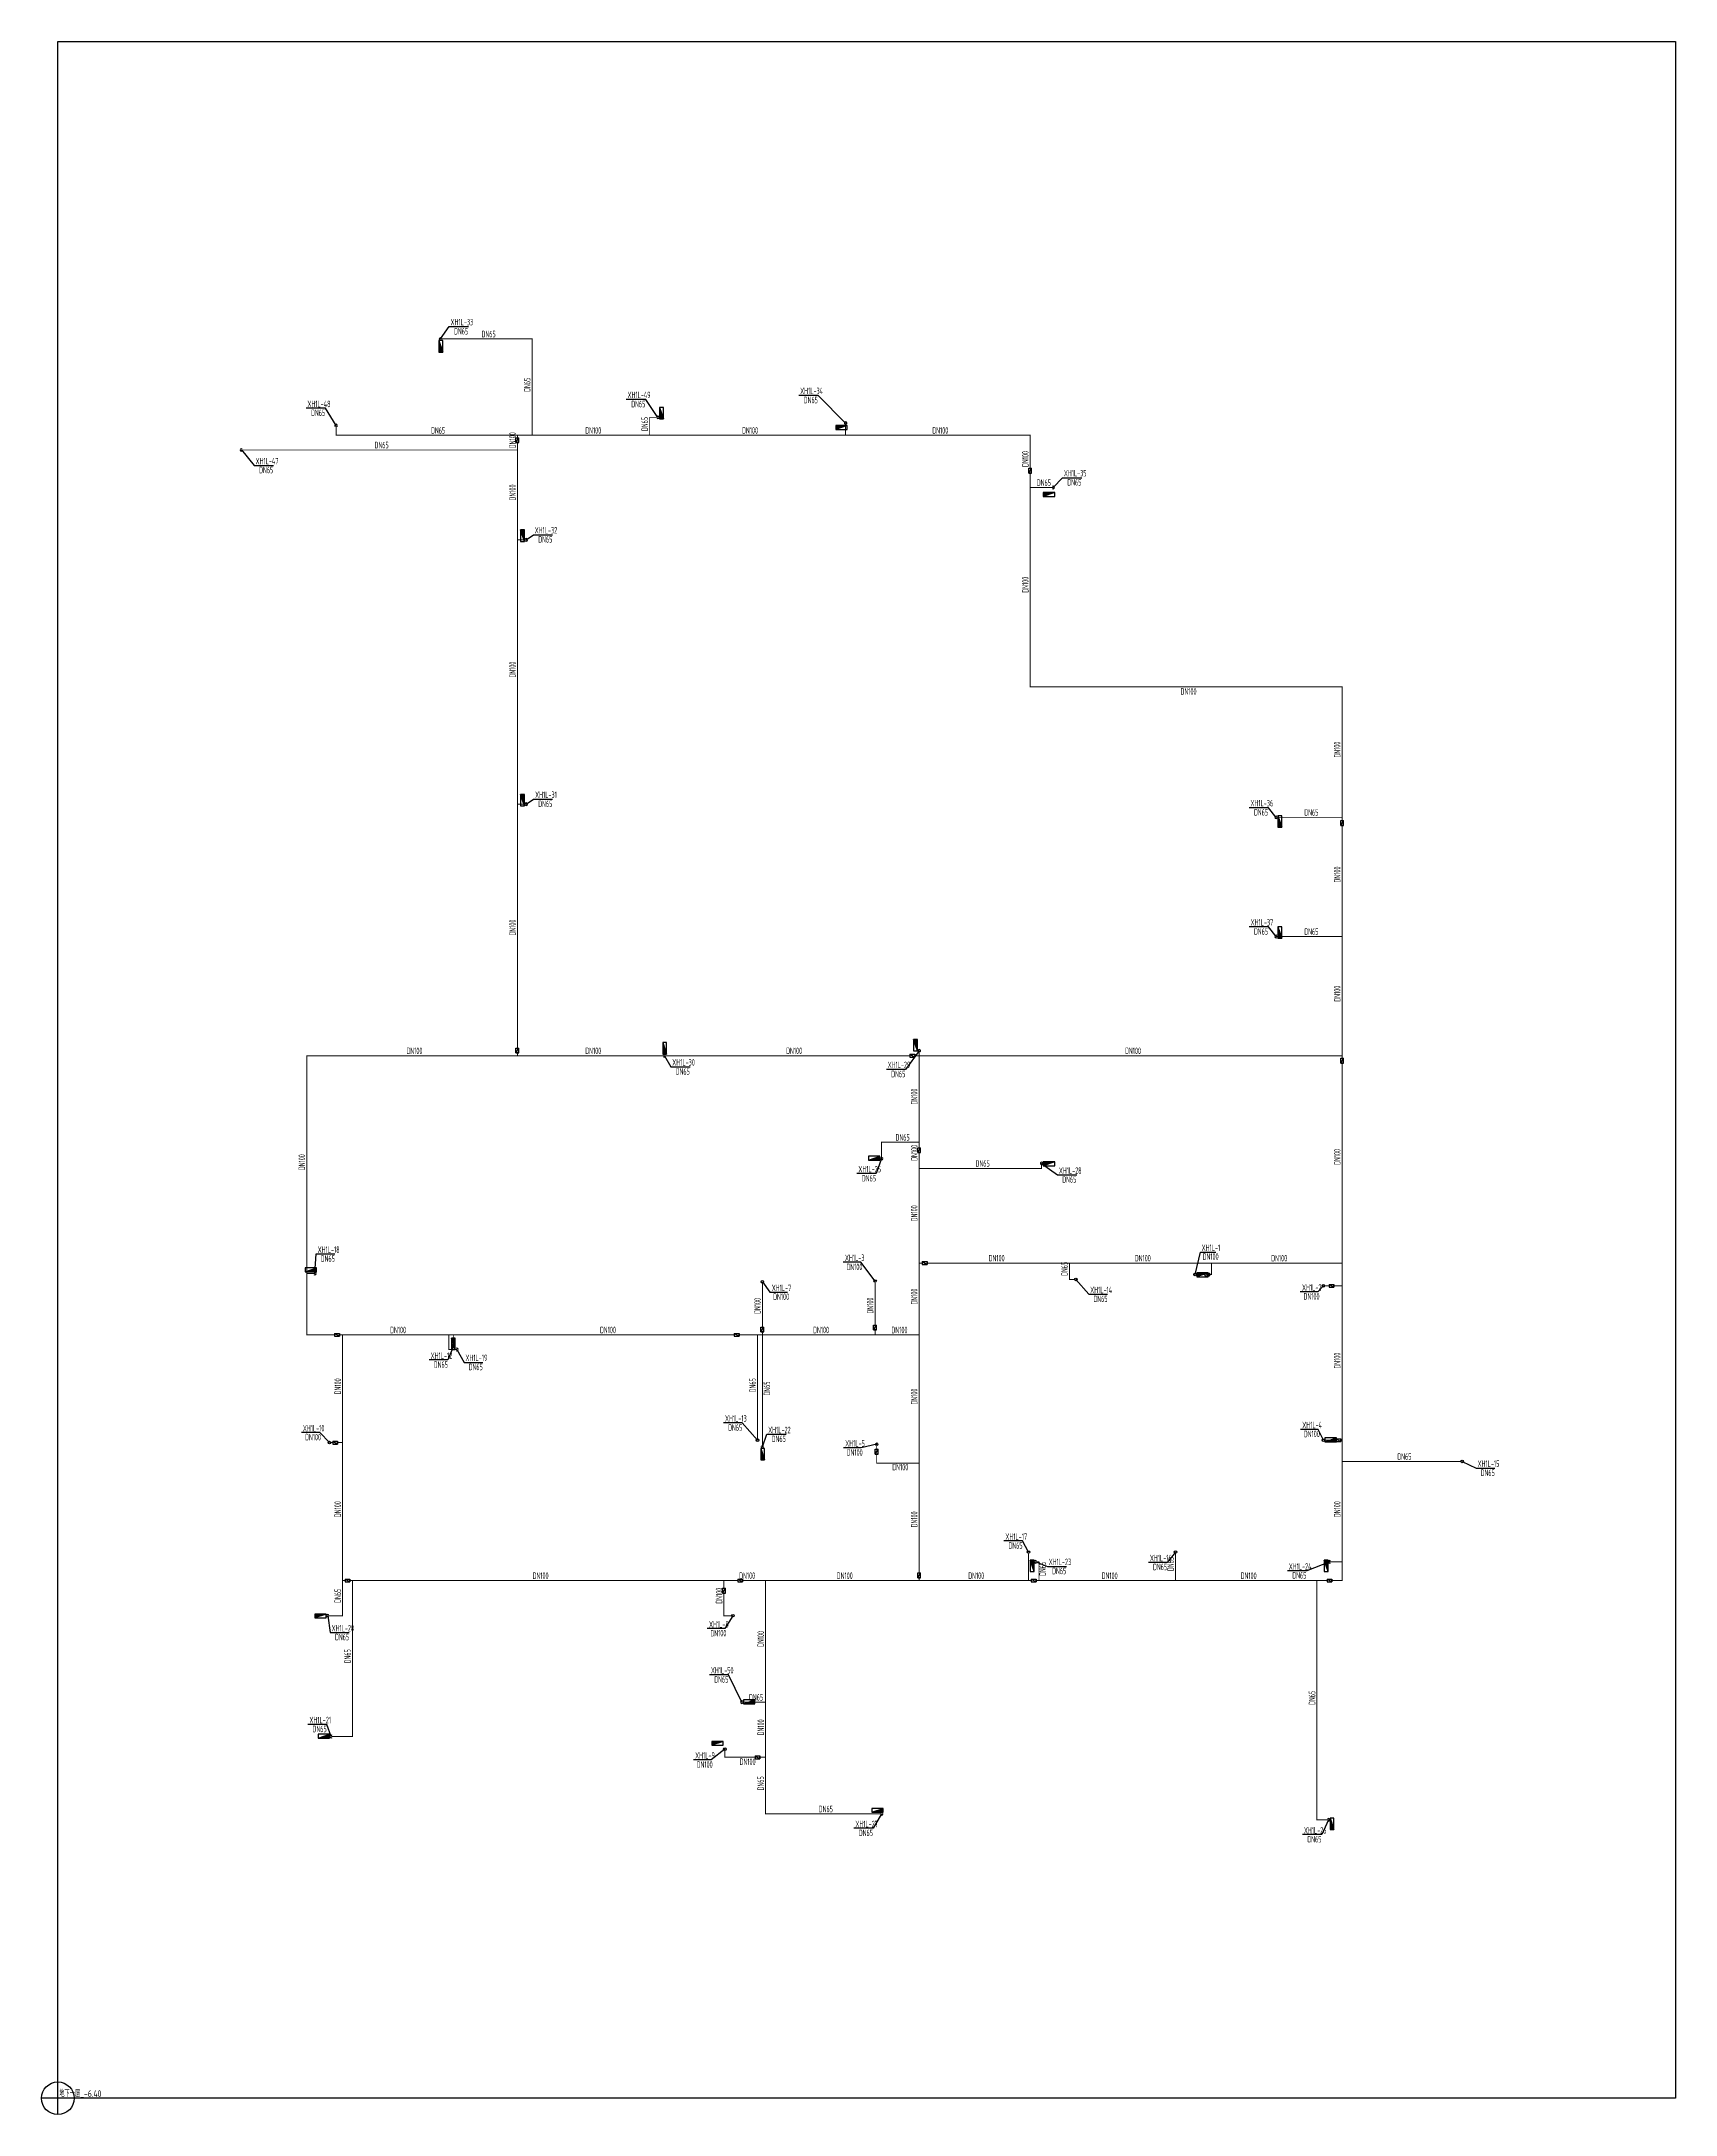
# Model space of a CAD drawing. Header units: millimetres. Extents: x 628394 to 728448, y -254879 to 810430.
# Drawn here: x 628394 to 728448, y -66529 to 60449 of the extents above; entities that cross this region are included whole.
import ezdxf

# ---------------------------------------------------------------- set-up
doc = ezdxf.new("R2010")
doc.units = ezdxf.units.MM
doc.header["$LTSCALE"] = 1000
doc.layers.get('0').update_dxf_attribs({"linetype": 'CONTINUOUS'})
for name, color, linetype in [('DIM_消防', 3, 'CONTINUOUS'), ('EQUIP_消火栓', 7, 'CONTINUOUS'), ('PIPE-消防', 1, 'CONTINUOUS'), ('S-J_配件', 31, 'CONTINUOUS'), ('TEXT_消防', 7, 'CONTINUOUS'), ('VALVE_消防', 7, 'CONTINUOUS'), ('VPIPE-消防', 1, 'CONTINUOUS')]:
    doc.layers.add(name, color=color, linetype=linetype)
doc.styles.add('_TWT_PIPEDN', font='GBENOR', dxfattribs={"width": 0.8, "height": 4, "bigfont": 'GBCBIG'})
doc.styles.add('_TWT_SERIAL', font='GBENOR', dxfattribs={"width": 0.8, "height": 4, "bigfont": 'GBCBIG'})
doc.styles.get("Standard").update_dxf_attribs({"font": 'GBENOR', "bigfont": 'GBCBIG'})

# ---------------------------------------------------------------- blocks, each defined once
blk = doc.blocks.new('$TwtSys$00000434')
for p, q in [((-0.5, 0.5), (-0.5, -0.5)), ((-0.5, -0.5), (0.5, 0.5)), ((0.5, 0.5), (-0.5, 0.5)), ((0.5, -0.5), (0.5, 0.5)), ((-0.5, -0.5), (0.5, -0.5))]:
    blk.add_line(p, q)
blk.add_solid([(0.5, -0.5), (0.5, 0.5), (-0.5, -0.5)])
blk = doc.blocks.new('$VALVE$00000316')
for p, q in [((-125, 72), (125, -72)), ((-125, 72), (-125, -72)), ((-125, 72), (125, 72)), ((125, 72), (125, -72)), ((-125, -72), (125, -72))]:
    blk.add_line(p, q)
at = {"const_width": 21.1}
blk.add_lwpolyline([(-11, 0, 1), (11, 0, 1)], format="xyb", close=True, dxfattribs=at)
for p in [(-125, 0), (125, 0)]:
    blk.add_point(p)
at = {"color": 7, "flags": 9}
for tag in ['XSIZE', 'YSIZE']:
    blk.add_attdef(tag, (0, 0), '', height=0.5, dxfattribs=at)
blk = doc.blocks.new('Floorbase')
for p, q in [((0, 0), (-1000, 0)), ((0, -1000), (0, 0))]:
    blk.add_line(p, q)
blk.add_circle((0, 0), 1000)
at = {"style": '_TWT_PIPEDN', "width": 0.8}
blk.add_attdef('Elevation', (92, 81), '', height=400, dxfattribs=at)

msp = doc.modelspace()

# ---------------------------------------------------------------- hatches: boundary and pattern name
at = {"layer": 'PIPE-消防'}
for points in [[(658433, 42226), (658463, 42226), (658463, 42256)], [(658433, 42226), (658433, 42256), (658463, 42256)], [(665633, 37426), (665633, 37456), (665603, 37456)], [(665633, 37426), (665603, 37426), (665603, 37456)], [(646433, 36326), (646403, 36326), (646403, 36296)], [(646433, 36326), (646433, 36296), (646403, 36296)], [(688933, 36326), (688933, 36356), (688963, 36356)], [(688933, 36326), (688963, 36326), (688963, 36356)], [(688933, 20926), (688933, 20896), (688903, 20896)], [(688933, 20926), (688903, 20926), (688903, 20896)], [(708033, 20926), (708033, 20956), (708063, 20956)], [(708033, 20926), (708063, 20926), (708063, 20956)], [(644633, -1674), (644633, -1644), (644603, -1644)], [(644633, -1674), (644603, -1674), (644603, -1644)], [(679833, -6974), (679803, -6974), (679803, -6944)], [(679833, -6974), (679833, -6944), (679803, -6944)], [(689633, -8574), (689633, -8604), (689663, -8604)], [(689633, -8574), (689663, -8574), (689663, -8604)], [(700033, -15074), (700033, -15104), (700063, -15104)], [(700033, -15074), (700063, -15074), (700063, -15104)], [(691333, -15374), (691333, -15404), (691303, -15404)], [(691333, -15374), (691303, -15374), (691303, -15404)], [(644633, -18774), (644633, -18804), (644603, -18804)], [(644633, -18774), (644603, -18774), (644603, -18804)], [(653333, -19674), (653333, -19704), (653303, -19704)], [(653333, -19674), (653303, -19674), (653303, -19704)], [(679533, -26624), (679503, -26624), (679503, -26654)], [(679533, -26624), (679533, -26654), (679503, -26654)], [(689473, -32674), (689503, -32674), (689503, -32644)], [(689473, -32674), (689473, -32644), (689503, -32644)], [(708033, -33824), (708033, -33854), (708063, -33854)], [(708033, -33824), (708063, -33824), (708063, -33854)], [(646833, -35974), (646863, -35974), (646863, -36004)], [(646833, -35974), (646833, -36004), (646863, -36004)], [(670183, -35974), (670183, -36004), (670153, -36004)], [(670183, -35974), (670153, -35974), (670153, -36004)], [(647433, -43374), (647463, -43374), (647463, -43404)], [(647433, -43374), (647433, -43404), (647463, -43404)], [(670233, -44649), (670203, -44649), (670203, -44679)], [(670233, -44649), (670233, -44679), (670203, -44679)], [(672733, -48114), (672733, -48144), (672703, -48144)], [(672733, -48114), (672703, -48114), (672703, -48144)], [(706493, -48474), (706493, -48504), (706463, -48504)], [(706493, -48474), (706463, -48474), (706463, -48504)]]:
    msp.add_hatch(color=256, dxfattribs=at).paths.add_polyline_path(points)

# ---------------------------------------------------------------- linework, layer by layer
at = {"layer": 'DIM_消防'}
for p, q in [((652833, 42226), (653356, 42980)), ((653356, 42980), (654539, 42980)), ((665397, 38521), (664200, 38521)), ((666133, 37426), (665397, 38521)), ((675954, 38769), (674772, 38769)), ((677633, 37066), (675954, 38769)), ((645782, 37985), (644600, 37985)), ((646433, 36926), (645782, 37985)), ((640633, 35426), (641424, 34481)), ((641424, 34481), (642606, 34481)), ((690333, 33126), (690910, 33729)), ((690910, 33729), (692092, 33729)), ((658073, 29926), (658511, 30235)), ((658511, 30235), (659693, 30235)), ((658073, 13726), (658511, 14035)), ((658511, 14035), (659693, 14035)), ((703520, 13516), (702337, 13516)), ((703993, 12926), (703520, 13516)), ((703520, 6216), (702337, 6216)), ((703993, 5626), (703520, 6216)), ((666533, -1674), (666930, -2358)), ((666930, -2358), (668112, -2358)), ((681307, -2514), (680125, -2514)), ((682133, -1374), (681307, -2514)), ((679833, -7974), (679511, -8899)), ((689633, -8274), (690598, -8974)), ((679511, -8899), (678328, -8899)), ((690598, -8974), (691781, -8974)), ((645133, -15014), (645217, -13817)), ((645217, -13817), (646353, -13817)), ((699033, -15074), (699360, -13700)), ((699360, -13700), (700309, -13700)), ((678562, -14328), (677482, -14328)), ((679433, -15474), (678562, -14328)), ((672533, -15524), (672996, -16157)), ((672996, -16157), (674076, -16157)), ((691733, -15374), (692526, -16285)), ((692526, -16285), (693671, -16285)), ((706553, -16133, -3000), (705473, -16133, -3000)), ((706883, -15774, -3000), (706553, -16133, -3000)), ((653274, -20312), (652138, -20312)), ((653633, -19424), (653274, -20312)), ((653833, -19674), (654272, -20459)), ((654272, -20459), (655411, -20459)), ((645440, -24755), (644315, -24755)), ((646033, -25374), (645440, -24755)), ((671299, -24168), (670163, -24168)), ((672233, -25224), (671299, -24168)), ((672533, -25624), (672811, -24862)), ((672811, -24862), (673986, -24862)), ((706571, -24560), (705492, -24560)), ((706883, -25224), (706571, -24560)), ((678579, -25695), (677499, -25695)), ((679533, -25474), (678579, -25695)), ((715383, -26524), (716237, -26939)), ((716237, -26939), (717381, -26939)), ((688467, -31394), (687323, -31394)), ((688833, -32074), (688467, -31394)), ((689273, -32674), (689984, -32954)), ((689984, -32954), (691159, -32954)), ((697317, -32706), (696173, -32706)), ((697833, -32074), (697317, -32706)), ((707273, -32674), (705867, -33221)), ((705867, -33221), (704685, -33221)), ((645933, -35974), (646078, -37005)), ((670234, -36767), (669154, -36767)), ((670733, -35974), (670234, -36767)), ((646078, -37005), (647241, -37005)), ((670466, -39594, 3000), (669302, -39594, 3000)), ((671283, -41274, 3000), (670466, -39594, 3000)), ((645865, -42630), (644702, -42630)), ((646133, -43374), (645865, -42630)), ((670233, -44149), (669395, -44811)), ((669395, -44811), (668315, -44811)), ((679833, -48114), (679323, -48995)), ((679323, -48995), (678141, -48995)), ((706788, -49383), (705605, -49383)), ((707193, -48474), (706788, -49383))]:
    msp.add_line(p, q, dxfattribs=at)
at = {"layer": 'PIPE-消防'}
for points, const_width in [([(652833, 42226), (658433, 42226)], 60), ([(658433, 42226), (658433, 36326)], 60), ([(646433, 36926), (646433, 36326)], 60), ([(666133, 37426), (665633, 37426)], 60), ([(665633, 37426), (665633, 36326)], 60), ([(677633, 37066), (677633, 36326)], 60), ([(646433, 36326), (657533, 36326)], 60), ([(657533, 36326), (657533, 36176)], 60), ([(658433, 36326), (657533, 36326)], 60), ([(657533, 35876), (657533, 35426)], 60), ([(665633, 36326), (658433, 36326)], 60), ([(677633, 36326), (665633, 36326)], 60), ([(688933, 36326), (677633, 36326)], 60), ([(688933, 34304), (688933, 36326)], 60), ([(640633, 35426), (657533, 35426)], 60), ([(657533, 35426), (657533, 29926)], 60), ([(688933, 33126), (688933, 34004)], 60), ([(688933, 20926), (688933, 33126)], 60), ([(690333, 33126), (688933, 33126)], 60), ([(658073, 29926), (657533, 29926)], 60), ([(657533, 29926), (657533, 13726)], 60), ([(708033, 20926), (688933, 20926)], 60), ([(708033, 12926), (708033, 20926)], 60), ([(658073, 13726), (657533, 13726)], 60), ([(657533, 13726), (657533, -1207)], 60), ([(703993, 12926), (708033, 12926)], 60), ([(708033, 12731), (708033, 12926)], 60), ([(708033, 5626), (708033, 12432)], 60), ([(703993, 5626), (708033, 5626)], 60), ([(708033, -1674), (708033, 5626)], 60), ([(657533, -1674), (644633, -1674)], 60), ([(644633, -1674), (644633, -15014)], 60), ([(657533, -1506), (657533, -1674)], 60), ([(666533, -1674), (657533, -1674)], 60), ([(681562, -1674), (666533, -1674)], 60), ([(682133, -1674), (681862, -1674)], 60), ([(682133, -1374), (682133, -1674)], 60), ([(708033, -1674), (682133, -1674)], 60), ([(682133, -1674), (682133, -6974)], 60), ([(708033, -1823), (708033, -1674)], 60), ([(708033, -14374), (708033, -2123)], 60), ([(679833, -7974), (679833, -6974)], 60), ([(679833, -6974), (682133, -6974)], 60), ([(682133, -6974), (682133, -7312)], 60), ([(682133, -7611), (682133, -8574)], 60), ([(682133, -8574), (689633, -8574)], 60), ([(682133, -8574), (682133, -14374)], 60), ([(689633, -8574), (689633, -8274)], 60), ([(645133, -15014), (644633, -15014)], 60), ([(644633, -15014), (644633, -18774)], 60), ([(682133, -14374), (682320, -14374)], 60), ([(682133, -14374), (682133, -18774)], 60), ([(682620, -14374), (691333, -14374)], 60), ([(691333, -15374), (691333, -14374)], 60), ([(691333, -14374), (700033, -14374)], 60), ([(699113, -15074), (699617, -15074)], 60), ([(699917, -15074), (700033, -15074)], 60), ([(700033, -15074), (700033, -14374)], 60), ([(700033, -14374), (708033, -14374)], 60), ([(708033, -15774), (708033, -14374)], 60), ([(672533, -15604), (672533, -18295)], 60), ([(679433, -15554), (679433, -18174)], 60), ([(691653, -15374), (691333, -15374)], 60), ([(706963, -15774), (707231, -15774)], 60), ([(707530, -15774), (708033, -15774)], 60), ([(708033, -25224), (708033, -15774)], 60), ([(644633, -18774), (646339, -18774)], 60), ([(646639, -18774), (646833, -18774)], 60), ([(646833, -18774), (646833, -25374)], 60), ([(646833, -18774), (653333, -18774)], 60), ([(653333, -19674), (653333, -18774)], 60), ([(653333, -18774), (653633, -18774)], 60), ([(653633, -19344), (653633, -18774)], 60), ([(653633, -18774), (670810, -18774)], 60), ([(671110, -18774), (672233, -18774)], 60), ([(672233, -25144), (672233, -18774)], 60), ([(672233, -18774), (672533, -18774)], 60), ([(672533, -18595), (672533, -18774)], 60), ([(672533, -18774), (679433, -18774)], 60), ([(672533, -18774), (672533, -25624)], 60), ([(679433, -18474), (679433, -18774)], 60), ([(679433, -18774), (682133, -18774)], 60), ([(682133, -18774), (682133, -26624)], 60), ([(653833, -19674), (653333, -19674)], 60), ([(646113, -25374), (646226, -25374)], 60), ([(646526, -25374), (646833, -25374)], 60), ([(646833, -25374), (646833, -33824)], 60), ([(706963, -25224), (707644, -25224)], 60), ([(707944, -25224), (708033, -25224)], 60), ([(708033, -26524), (708033, -25224)], 60), ([(679533, -25554), (679533, -25773)], 60), ([(679533, -26072), (679533, -26624)], 60), ([(679533, -26624), (682133, -26624)], 60), ([(682133, -26624), (682133, -33351)], 60), ([(708033, -32674), (708033, -26524)], 60), ([(715303, -26524), (708033, -26524)], 60), ([(688833, -32154), (688833, -33824)], 60), ([(689473, -32674), (689273, -32674)], 60), ([(689473, -32674), (689473, -33824)], 60), ([(697833, -32154), (697833, -33824)], 60), ([(707273, -32674), (708033, -32674)], 60), ([(708033, -33824), (708033, -32674)], 60), ([(646833, -33824), (646833, -35974)], 60), ([(646983, -33824), (646833, -33824)], 60), ([(647433, -33824), (647282, -33824)], 60), ([(647433, -33824), (647433, -43374)], 60), ([(670183, -33824), (647433, -33824)], 60), ([(670183, -34292), (670183, -33824)], 60), ([(671028, -33824), (670183, -33824)], 60), ([(672733, -33824), (671328, -33824)], 60), ([(672733, -33824), (672733, -41274)], 60), ([(682133, -33824), (672733, -33824)], 60), ([(682133, -33651), (682133, -33824)], 60), ([(688833, -33824), (682133, -33824)], 60), ([(689003, -33824), (688833, -33824)], 60), ([(689473, -33824), (689302, -33824)], 60), ([(697833, -33824), (689473, -33824)], 60), ([(706493, -33824), (697833, -33824)], 60), ([(707113, -33824), (706493, -33824)], 60), ([(706493, -48474), (706493, -33824)], 60), ([(708033, -33824), (707412, -33824)], 60), ([(670183, -35974), (670183, -34592)], 60), ([(645933, -35974), (646833, -35974)], 60), ([(670653, -35974), (670183, -35974)], 60), ([(671283, -41274), (672733, -41274)], 50), ([(672733, -41274), (672733, -44649)], 60), ([(646133, -43374), (647433, -43374)], 60), ([(670233, -44229), (670233, -44649)], 60), ([(670233, -44649), (672088, -44649)], 60), ([(672387, -44649), (672733, -44649)], 60), ([(672733, -44649), (672733, -48114)], 60), ([(679833, -48114), (672733, -48114)], 60), ([(707193, -48474), (706493, -48474)], 60)]:
    msp.add_lwpolyline(points, dxfattribs=dict(at, const_width=const_width))
at = {"layer": 'S-J_配件'}
msp.add_lwpolyline([(629394, 60449), (728448, 60449), (728448, -65529), (629394, -65529)], close=True, dxfattribs=at)
at = {"layer": 'VPIPE-消防'}
for centre in [(699033, -15074), (699033, -15074), (672533, -15524), (672533, -15524), (679433, -15474), (691733, -15374), (706883, -15774), (653633, -19424), (646033, -25374), (672233, -25224), (679533, -25474), (679533, -25474), (706883, -25224), (706883, -25224), (715383, -26524), (688833, -32074), (697833, -32074), (670733, -35974), (670233, -44149), (670233, -44149)]:
    msp.add_circle(centre, 80, dxfattribs=at)
for centre, start, end in [((652833, 42226), 45, 315), ((646433, 36926), 315, 225), ((666133, 37426), 225, 135), ((677633, 37066), 315, 225), ((640633, 35426), 45, 315), ((690333, 33126), 225, 135), ((658073, 29926), 225, 135), ((658073, 13726), 225, 135), ((703993, 12926), 45, 315), ((703993, 5626), 45, 315), ((666533, -1674), 45, 135), ((666533, -1674), 225, 315), ((682133, -1374), 315, 225), ((679833, -7974), 135, 45), ((689633, -8274), 315, 225), ((645133, -15014), 225, 135), ((653833, -19674), 225, 135), ((672533, -25624), 135, 45), ((689273, -32674), 45, 315), ((707273, -32674), 45, 315), ((645933, -35974), 45, 315), ((671283, -41274), 45, 315), ((646133, -43374), 45, 315), ((679833, -48114), 225, 135), ((707193, -48474), 225, 135)]:
    msp.add_arc(centre, 80, start, end, dxfattribs=at)

# ---------------------------------------------------------------- block references
at = {"layer": 'EQUIP_消火栓', "xscale": 700, "yscale": 240, "zscale": 700}
for p, rotation in [((652853, 41776), 269.9999999999999), ((666353, 37676), 269.9999999999999), ((677383, 36806), 180), ((690083, 32706), 179.9999999999999), ((657853, 30176), 89.99999999999997), ((657853, 13976), 89.99999999999997), ((704213, 12676), 270), ((704213, 5876), 270), ((666553, -1224), 270), ((681913, -1024), 89.99999999999999), ((690083, -8294), 180), ((699483, -15094), 180), ((653613, -19324), 89.99999999999994), ((672553, -26074), 269.9999999999999), ((689053, -32924), 89.99999999999997), ((707053, -32924), 89.99999999999997), ((645483, -35994), 179.9999999999999), ((669783, -43794), 179.9999999999999), ((707413, -48724), 269.9999999999999)]:
    msp.add_blockref('$TwtSys$00000434', p, dxfattribs=dict(at, rotation=rotation))
for p in [(679383, -7954), (644883, -14794), (707333, -25204), (671733, -41254), (645683, -43354), (679583, -47894)]:
    msp.add_blockref('$TwtSys$00000434', p, dxfattribs=at)
at = {"layer": 'S-J_配件'}
msp.add_blockref('Floorbase', (629394, -65529), dxfattribs=at).add_auto_attribs({'Elevation': '地下一层_-6.40'})
at = {"layer": 'VALVE_消防', "zscale": 1.2}
for p, xscale, yscale, rotation in [((657533, 36026), -1.2, -1.2, 270), ((688933, 34154), 1.2, 1.2, 90), ((708033, 12582), 1.2, 1.2, 90), ((657533, -1356), -1.2, -1.2, 270), ((681712, -1674), -1.2, -1.2, 180), ((708033, -1973), 1.2, 1.2, 90), ((682133, -7462), -1.2, -1.2, 270), ((699767, -15074), 1.2, 1.2, 2.890115506527551e-08), ((672533, -18445), -1.2, -1.2, 270), ((679433, -18324), -1.2, -1.2, 270), ((679533, -25922), -1.2, -1.2, 270), ((647133, -33824), -1.2, -1.2, 180), ((671178, -33824), -1.2, -1.2, 180), ((682133, -33501), -1.2, -1.2, 270), ((689153, -33824), -1.2, -1.2, 180), ((707263, -33824), -1.2, -1.2, 180), ((670183, -34442), 1.2, 1.2, 90)]:
    msp.add_blockref('$VALVE$00000316', p, dxfattribs=dict(at, xscale=xscale, yscale=yscale, rotation=rotation))
at = {"layer": 'VALVE_消防', "xscale": 1.2, "yscale": 1.2, "zscale": 1.2}
for p in [(682470, -14374), (707380, -15774), (646489, -18774), (670960, -18774), (646376, -25374), (707794, -25224), (672237, -44649)]:
    msp.add_blockref('$VALVE$00000316', p, dxfattribs=at)

# ---------------------------------------------------------------- texts
at = {"layer": 'DIM_消防', "color": 7, "style": '_TWT_SERIAL', "width": 0.64}
for s, p in [('XH1L-33', (653442, 43057)), ('DN65', (653655, 42500)), ('XH1L-48', (644679, 38048)), ('XH1L-49', (664279, 38601)), ('DN65', (664506, 38041)), ('XH1L-34', (674851, 38846)), ('DN65', (675070, 38289)), ('DN65', (644899, 37505)), ('XH1L-47', (641503, 34544)), ('DN65', (641722, 34001)), ('XH1L-35', (690995, 33806)), ('DN65', (691208, 33249)), ('XH1L-32', (658594, 30312)), ('DN65', (658810, 29755)), ('XH1L-31', (658622, 14112)), ('XH1L-36', (702422, 13593)), ('DN65', (658810, 13555)), ('DN65', (702636, 13036)), ('XH1L-37', (702427, 6293)), ('DN65', (702636, 5736)), ('XH1L-30', (667019, -2281)), ('DN65', (667228, -2838)), ('XH1L-29', (680207, -2434)), ('DN65', (680424, -2994)), ('XH1L-25', (678414, -8822)), ('XH1L-28', (690688, -8911)), ('DN65', (678627, -9379)), ('DN65', (690897, -9454)), ('XH1L-18', (645305, -13754)), ('DN65', (645493, -14297)), ('XH1L-3', (677591, -14251)), ('XH1L-1', (699429, -13637)), ('DN100', (699493, -14180)), ('DN100', (677681, -14808)), ('XH1L-7', (673109, -16094)), ('DN100', (673195, -16637)), ('XH1L-14', (692608, -16222)), ('DN65', (692806, -16765)), ('XH1L-2', (705580, -16069, -3000)), ('DN100', (705672, -16613, -3000)), ('XH1L-12', (652220, -20249)), ('XH1L-19', (654354, -20379)), ('DN65', (652414, -20792)), ('DN65', (654549, -20939)), ('XH1L-13', (670247, -24091)), ('XH1L-4', (705594, -24497)), ('XH1L-10', (644397, -24692)), ('DN100', (644536, -25235)), ('DN65', (670439, -24648)), ('XH1L-22', (672891, -24799)), ('DN65', (673106, -25342)), ('XH1L-5', (677608, -25618)), ('DN100', (705690, -25040)), ('DN100', (677698, -26175)), ('XH1L-15', (716325, -26861)), ('DN65', (716517, -27419)), ('XH1L-17', (687415, -31330)), ('DN65', (687603, -31874)), ('XH1L-23', (690065, -32877)), ('XH1L-16', (696260, -32643)), ('DN65', (696452, -33186)), ('XH1L-24', (704764, -33158)), ('DN65', (690279, -33434)), ('DN65', (704984, -33701)), ('XH1L-20', (646158, -36942)), ('XH1L-8', (669267, -36704)), ('DN65', (646367, -37485)), ('DN100', (669352, -37247)), ('XH1L-50', (669382, -39517, 3000)), ('DN65', (669591, -40074, 3000)), ('XH1L-21', (644804, -42566)), ('DN65', (644991, -43110)), ('XH1L-9', (668420, -44731)), ('DN100', (668513, -45291)), ('XH1L-27', (678231, -48932)), ('DN65', (678440, -49475)), ('XH1L-26', (705690, -49320)), ('DN65', (705904, -49863))]:
    msp.add_text(s, height=400, dxfattribs=at).set_placement(p)
at = {"layer": 'TEXT_消防', "style": '_TWT_PIPEDN', "width": 0.64}
for s, p in [('DN65', (655340, 42326)), ('DN65', (652249, 36426)), ('DN100', (661691, 36426)), ('DN100', (671291, 36426)), ('DN100', (682941, 36426)), ('DN65', (648790, 35526)), ('DN65', (689340, 33226)), ('DN100', (698141, 20441)), ('DN65', (705720, 13026)), ('DN65', (705720, 5726)), ('DN100', (650741, -1574)), ('DN100', (661691, -1574)), ('DN100', (673991, -1574)), ('DN100', (694741, -1574)), ('DN65', (680690, -6874)), ('DN65', (685590, -8474)), ('DN100', (686391, -14274)), ('DN100', (695341, -14274)), ('DN100', (703691, -14274)), ('DN100', (649741, -18674)), ('DN100', (662591, -18674)), ('DN100', (675641, -18674)), ('DN100', (680441, -18674)), ('DN65', (711415, -26424)), ('DN100', (680491, -27073)), ('DN100', (658466, -33724)), ('DN100', (671116, -33724)), ('DN100', (677091, -33724)), ('DN100', (685141, -33724)), ('DN100', (693311, -33724)), ('DN100', (701821, -33724)), ('DN65', (671715, -41174)), ('DN100', (671141, -45120)), ('DN65', (675990, -48014))]:
    msp.add_text(s, height=400, dxfattribs=at).set_placement(p)
for s, p in [('DN65', (658333, 38984)), ('DN65', (665533, 36584)), ('DN100', (657433, 35535)), ('DN100', (688833, 34385)), ('DN100', (657433, 32335)), ('DN100', (688833, 26685)), ('DN100', (657433, 21485)), ('DN100', (707933, 16585)), ('DN100', (707933, 8935)), ('DN100', (657433, 5685)), ('DN100', (707933, 1635)), ('DN100', (682033, -4665)), ('DN100', (682033, -8115)), ('DN100', (707933, -8365)), ('DN100', (644533, -8685)), ('DN100', (682033, -11815)), ('DN65', (691233, -15166)), ('DN100', (682033, -16915)), ('DN100', (672433, -17490)), ('DN100', (679333, -17465)), ('DN100', (707933, -20840)), ('DN100', (646733, -22415)), ('DN65', (672133, -22291)), ('DN65', (673011, -22491)), ('DN100', (682033, -23040)), ('DN100', (646733, -29940)), ('DN100', (707933, -29940)), ('DN100', (682033, -30565)), ('DN65', (689897, -33541)), ('DN65', (697733, -33241)), ('DN65', (646733, -35191)), ('DN100', (670083, -35240)), ('DN100', (672633, -37890)), ('DN65', (647333, -38891)), ('DN65', (706393, -41441)), ('DN100', (672633, -43303)), ('DN65', (672633, -46674))]:
    msp.add_text(s, height=400, rotation=90, dxfattribs=at).set_placement(p)

doc.saveas('drawing.dxf')
